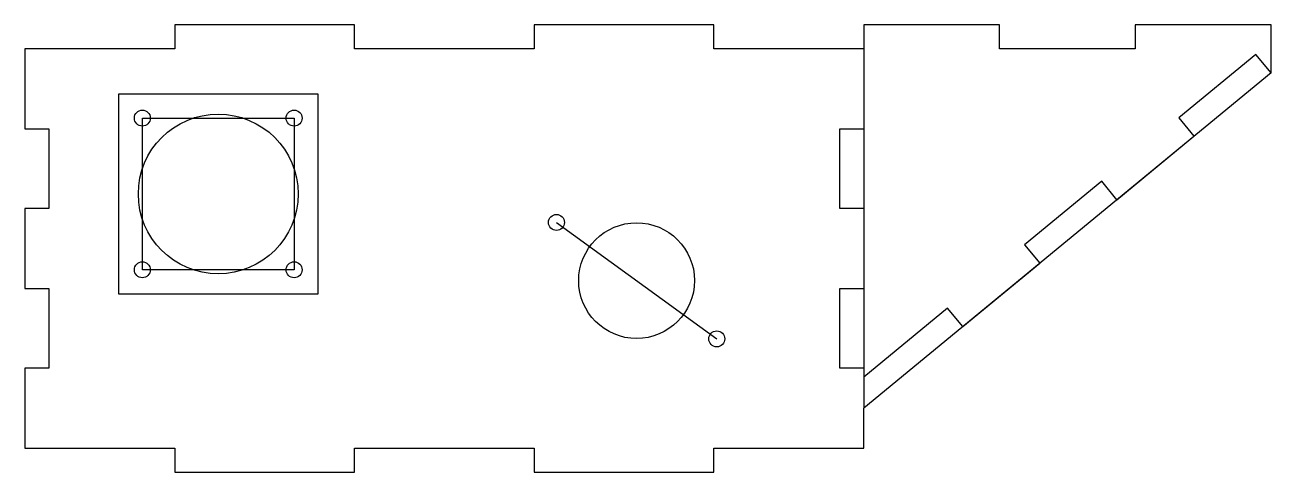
# Model space of a CAD drawing. Header units: millimetres. Extents: x 6 to 318, y -419 to -307.
import ezdxf

# ---------------------------------------------------------------- set-up
doc = ezdxf.new("R2010")
doc.units = ezdxf.units.MM
doc.layers.get('0').update_dxf_attribs({"linetype": 'CONTINUOUS'})

msp = doc.modelspace()

# ---------------------------------------------------------------- linework, layer by layer
for p, q in [((43.52, -306.61), (43.52, -312.61)), ((88.52, -306.61), (43.52, -306.61)), ((88.52, -312.61), (88.52, -306.61)), ((133.52, -306.61), (133.52, -312.61)), ((178.52, -306.61), (133.52, -306.61)), ((178.52, -312.61), (178.52, -306.61)), ((250.02, -306.61), (216.02, -306.61)), ((216.02, -306.61), (216.02, -312.61)), ((250.02, -312.61), (250.02, -306.61)), ((284.02, -306.61), (284.02, -312.61)), ((318.02, -306.61), (284.02, -306.61)), ((318.02, -318.61), (318.02, -306.61)), ((6.02, -312.61), (6.02, -332.61)), ((43.52, -312.61), (6.02, -312.61)), ((133.52, -312.61), (88.52, -312.61)), ((216.02, -312.61), (178.52, -312.61)), ((216.02, -312.61), (216.02, -402.61)), ((284.02, -312.61), (250.02, -312.61)), ((314.21, -313.98), (294.91, -329.87)), ((318.02, -318.61), (314.21, -313.98)), ((318.02, -318.61), (216.02, -402.61)), ((294.91, -329.87), (298.72, -334.5)), ((6.02, -332.61), (12.02, -332.61)), ((12.02, -332.61), (12.02, -352.61)), ((210.02, -332.61), (216.02, -332.61)), ((210.02, -332.61), (216.02, -332.61)), ((210.02, -352.61), (210.02, -332.61)), ((210.02, -352.61), (210.02, -332.61)), ((216.02, -332.61), (216.02, -352.61)), ((279.43, -350.39), (298.72, -334.5)), ((275.61, -345.76), (256.31, -361.65)), ((279.43, -350.39), (275.61, -345.76)), ((12.02, -352.61), (6.02, -352.61)), ((6.02, -352.61), (6.02, -372.61)), ((216.02, -352.61), (210.02, -352.61)), ((216.02, -352.61), (210.02, -352.61)), ((139.11, -356.08), (179.23, -385.24)), ((256.31, -361.65), (260.13, -366.29)), ((240.83, -382.18), (260.13, -366.29)), ((6.02, -372.61), (12.02, -372.61)), ((12.02, -372.61), (12.02, -392.61)), ((210.02, -372.61), (216.02, -372.61)), ((210.02, -392.61), (210.02, -372.61)), ((210.02, -372.61), (216.02, -372.61)), ((210.02, -392.61), (210.02, -372.61)), ((216.02, -372.61), (216.02, -392.61)), ((237.01, -377.55), (216.02, -394.84)), ((240.83, -382.18), (237.01, -377.55)), ((6.02, -392.61), (6.02, -412.61)), ((12.02, -392.61), (6.02, -392.61)), ((216.02, -392.61), (210.02, -392.61)), ((216.02, -392.61), (210.02, -392.61)), ((216.02, -394.84), (216.02, -402.61)), ((216.02, -412.61), (216.02, -402.61)), ((6.02, -412.61), (43.52, -412.61)), ((43.52, -412.61), (43.52, -418.61)), ((88.52, -418.61), (88.52, -412.61)), ((88.52, -412.61), (133.52, -412.61)), ((133.52, -412.61), (133.52, -418.61)), ((178.52, -418.61), (178.52, -412.61)), ((178.52, -412.61), (216.02, -412.61)), ((43.52, -418.61), (88.52, -418.61)), ((133.52, -418.61), (178.52, -418.61))]:
    msp.add_line(p, q)
for points in [[(29.42, -373.94), (79.42, -373.94), (79.42, -323.94), (29.42, -323.94)], [(35.42, -367.94), (35.42, -329.94), (73.42, -329.94), (73.42, -367.94)]]:
    msp.add_lwpolyline(points, close=True)
for centre, radius in [((35.42, -329.94), 2), ((54.42, -348.94), 20), ((73.42, -329.94), 2), ((139.11, -356.08), 2), ((159.17, -370.66), 14.5), ((35.42, -367.94), 2), ((73.42, -367.94), 2), ((179.23, -385.24), 2)]:
    msp.add_circle(centre, radius)

doc.saveas('drawing.dxf')
